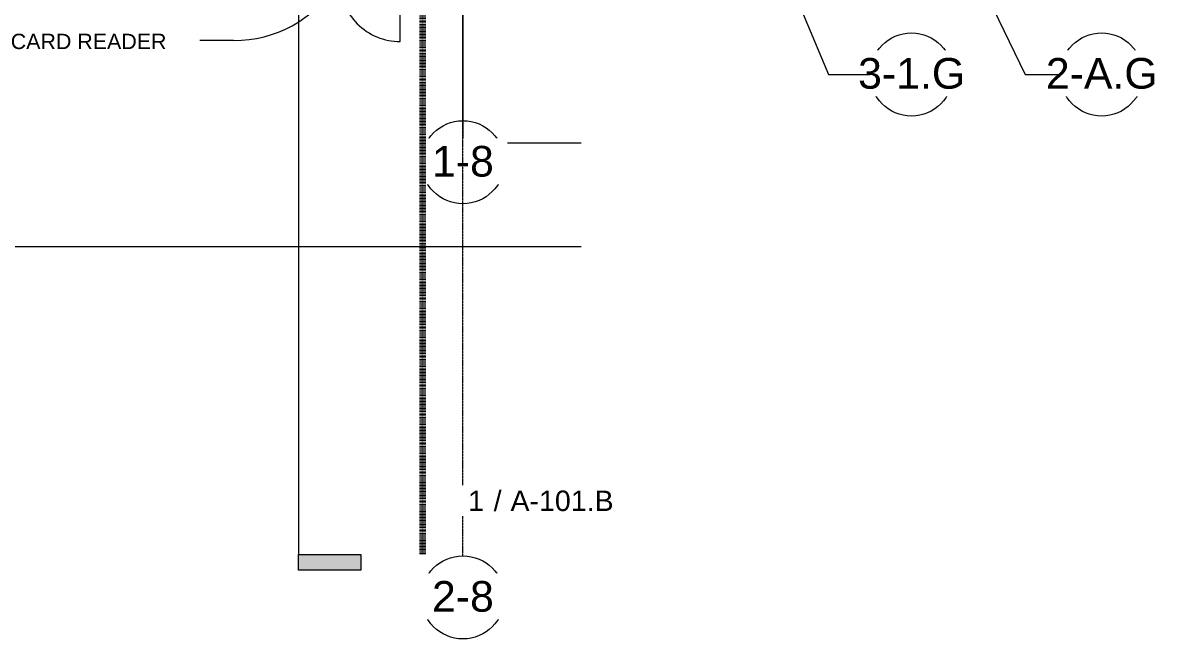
# Model space of a CAD drawing. Header units: inches. Extents: x 21592 to 24810, y -23179 to -20401.
# Drawn here: x 23990 to 24656, y -23179 to -22823 of the extents above; entities that cross this region are included whole.
import ezdxf

# ---------------------------------------------------------------- set-up
doc = ezdxf.new("R2010")
doc.units = ezdxf.units.IN
doc.header["$MEASUREMENT"] = 0
doc.linetypes.add('Dash', pattern=[0.25, 0.125, -0.125])
doc.linetypes.add('Grid Line 1_2_', pattern=[0.875, 0.5, -0.125, 0.125, -0.125])
for name, color, linetype, lineweight in [('A-ANNO-MATC', 214, 'Dash', 140), ('A-DOOR', 31, 'Continuous', 13), ('Conc', 7, 'Continuous', 9), ('G-ANNO-SYMB', 111, 'Continuous', 9), ('G-ANNO-TEXT', 231, 'Continuous', 9), ('S-GRID', 1, 'Continuous', 9), ('S-GRID-IDEN', 1, 'Continuous', 9)]:
    doc.layers.add(name, color=color, linetype=linetype, lineweight=lineweight)
doc.styles.add('Arial', font='arial.ttf', dxfattribs={"height": 17.703593})
doc.styles.add('Arial_1', font='arial.ttf', dxfattribs={"height": 8.851796})
doc.styles.add('Arial_2', font='arial.ttf', dxfattribs={"height": 11.802395})
doc.styles.add('Arial_3', font='arial.ttf', dxfattribs={"height": 0.122942})

# ---------------------------------------------------------------- blocks, each defined once
blk = doc.blocks.new('Door_Single_Storefront - one-1307210-Enlarged First Floor Plan _West_')
at = {"layer": 'A-DOOR'}
for p, q in [((-17.59375, 35.1875), (-17.59375, 0)), ((-12.59375, 1), (-17.59375, 1)), ((-12.59375, -0.75), (-12.59375, 1)), ((-12.59375, 1), (12.59375, 1)), ((12.59375, 0.5), (-12.59375, 0.5)), ((-12.59375, 0.5), (-12.59375, -0.25)), ((17.59375, 1), (12.59375, 1)), ((12.59375, 1), (12.59375, -0.75)), ((12.59375, -0.25), (12.59375, 0.5)), ((-17.59375, -0.75), (-12.59375, -0.75)), ((-12.59375, -0.25), (12.59375, -0.25)), ((12.59375, -0.75), (-12.59375, -0.75)), ((12.59375, -0.75), (17.59375, -0.75))]:
    blk.add_line(p, q, dxfattribs=at)
blk.add_arc((-17.59375, 0), 35.1875, 360, 90, dxfattribs=at)
blk = doc.blocks.new('Grid - Grid Head - Circle-14747-Enlarged First Floor Plan _West_')
at = {"layer": 'S-GRID-IDEN'}
blk.add_circle((0, 0), 0.25, dxfattribs=at)
blk = doc.blocks.new('Section - 3_32_ x 3_8_-18514-Enlarged First Floor Plan _West_')
at = {"layer": 'G-ANNO-SYMB'}
blk.add_hatch(color=256, dxfattribs=at).paths.add_polyline_path([(0, 0.375), (0, 0), (-0.09375, 0), (-0.09375, 0.375)], flags=0)
for p, q in [((0, 0.375), (-0.09375, 0.375)), ((-0.09375, 0.375), (-0.09375, 0)), ((0, 0), (0, 0.375)), ((-0.09375, 0), (0, 0))]:
    blk.add_line(p, q, dxfattribs=at)
blk = doc.blocks.new('View Reference - View Reference-80209-Enlarged First Floor Plan _West_')
at = {"layer": 'G-ANNO-SYMB', "insert": (0.0027, 0.0662), "char_height": 0.1229, "width": 0.057, "attachment_point": 2, "line_spacing_factor": 0.938532, "style": 'Arial_3', "bg_fill": 3, "box_fill_scale": 1.25, "bg_fill_color": 0, "bg_fill_transparency": 0}
blk.add_mtext('/', dxfattribs=at)

msp = doc.modelspace()

# ---------------------------------------------------------------- linework, layer by layer
at = {"layer": 'Conc'}
for p, q in [((24244.01523, -22892.06748), (24244.01523, -22799.42781)), ((24244.01523, -22892.06748), (24312.2584, -22892.06748)), ((24312.2584, -22952.06748), (23703.90309, -22952.06748))]:
    msp.add_line(p, q, dxfattribs=at)
at = {"layer": 'G-ANNO-SYMB'}
msp.add_line((24148.83531, -20459.10083), (24148.83531, -23129.8711), dxfattribs=at)
at = {"layer": 'G-ANNO-TEXT', "color": 145}
msp.add_line((24111.38998, -22833.00904), (24079.36577, -22833.00904), dxfattribs=at)
msp.add_arc((24111.38998, -22762.17058), 70.83846, 270, 327.03600099, dxfattribs=at)
at = {"layer": 'S-GRID', "linetype": 'Grid Line 1_2_'}
msp.add_line((24243.89023, -22879.30281), (24243.89023, -20713.12653), dxfattribs=at)
at = {"layer": 'S-GRID'}
msp.add_line((24431.10753, -22795.30281), (24455.10753, -22852.62351), dxfattribs=at)

# ---------------------------------------------------------------- block references
at = {"layer": 'A-DOOR', "rotation": 180}
msp.add_blockref('Door_Single_Storefront - one-1307210-Enlarged First Floor Plan _West_', (24190.10898, -22798.42781), dxfattribs=at)
at = {"layer": 'G-ANNO-SYMB', "xscale": 95.99999999999994, "yscale": 95.99999999999994, "zscale": 95.99999999999994}
msp.add_blockref('View Reference - View Reference-80209-Enlarged First Floor Plan _West_', (24263.71076, -23099.30096), dxfattribs=at)
at = {"layer": 'G-ANNO-SYMB', "extrusion": (0, 0, -1), "xscale": 95.99999999999994, "yscale": 95.99999999999994, "zscale": 95.99999999999994, "rotation": 90.00000000000053}
msp.add_blockref('Section - 3_32_ x 3_8_-18514-Enlarged First Floor Plan _West_', (-24148.83531, -23129.8711), dxfattribs=at)
at = {"layer": 'S-GRID-IDEN', "xscale": 95.99999999999994, "yscale": 95.99999999999994, "zscale": 95.99999999999994}
for p, rotation in [((24503.10753, -22852.62351), 89.99999999999984), ((24612.97484, -22852.62351), 89.99999999999979)]:
    msp.add_blockref('Grid - Grid Head - Circle-14747-Enlarged First Floor Plan _West_', p, dxfattribs=dict(at, rotation=rotation))
for p in [(24243.89023, -22903.30281), (24243.89023, -23154.6211)]:
    msp.add_blockref('Grid - Grid Head - Circle-14747-Enlarged First Floor Plan _West_', p, dxfattribs=at)

# ---------------------------------------------------------------- next in the draw order: texts
at = {"layer": 'G-ANNO-SYMB', "insert": (24271.39083, -23092.94503), "char_height": 11.802395, "width": 70.992, "attachment_point": 1, "line_spacing_factor": 0.938532, "style": 'Arial_2', "bg_fill": 3, "box_fill_scale": 1.25, "bg_fill_color": 0, "bg_fill_transparency": 0}
msp.add_mtext('A-101.B', dxfattribs=at)
at = {"layer": 'G-ANNO-TEXT', "color": 145, "insert": (23982.58577, -22829.07263), "char_height": 8.8517964, "width": 106.92, "attachment_point": 1, "line_spacing_factor": 0.938532, "style": 'Arial_1', "bg_fill": 3, "box_fill_scale": 1.25, "bg_fill_color": 0, "bg_fill_transparency": 0}
msp.add_mtext('CARD READER', dxfattribs=at)
at = {"layer": 'S-GRID-IDEN', "char_height": 17.703593, "attachment_point": 2, "line_spacing_factor": 0.938532, "style": 'Arial', "bg_fill": 3, "box_fill_scale": 1.25, "bg_fill_color": 0, "bg_fill_transparency": 0}
for s, insert, width in [('3-1.G', (24503.20502, -22843.09377), 73.656), ('2-A.G', (24613.07233, -22843.09377), 76.896), ('1-8', (24243.88561, -22893.86594), 42.552), ('2-8', (24243.88561, -23145.18424), 42.552)]:
    msp.add_mtext(s, dxfattribs=dict(at, insert=insert, width=width))

# ---------------------------------------------------------------- next in the draw order: linework, layer by layer
at = {"layer": 'A-ANNO-MATC'}
msp.add_line((24220.4473, -20466.80665), (24220.4473, -23129.8711), dxfattribs=at)
at = {"layer": 'S-GRID', "linetype": 'Grid Line 1_2_'}
msp.add_line((24243.89023, -23130.6211), (24243.89023, -20902.42781), dxfattribs=at)
at = {"layer": 'S-GRID'}
for p, q in [((24540.97484, -22795.30281), (24568.84871, -22852.62351)), ((24455.10753, -22852.62351), (24479.10753, -22852.62351)), ((24568.84871, -22852.62351), (24588.97484, -22852.62351))]:
    msp.add_line(p, q, dxfattribs=at)

# ---------------------------------------------------------------- next in the draw order: texts
at = {"layer": 'G-ANNO-SYMB', "insert": (24256.03245, -23092.94357), "char_height": 11.8024, "width": 10.944, "attachment_point": 3, "line_spacing_factor": 0.938532, "style": 'Arial_2', "bg_fill": 3, "box_fill_scale": 1.25, "bg_fill_color": 0, "bg_fill_transparency": 0}
msp.add_mtext('1', dxfattribs=at)

doc.saveas('drawing.dxf')
